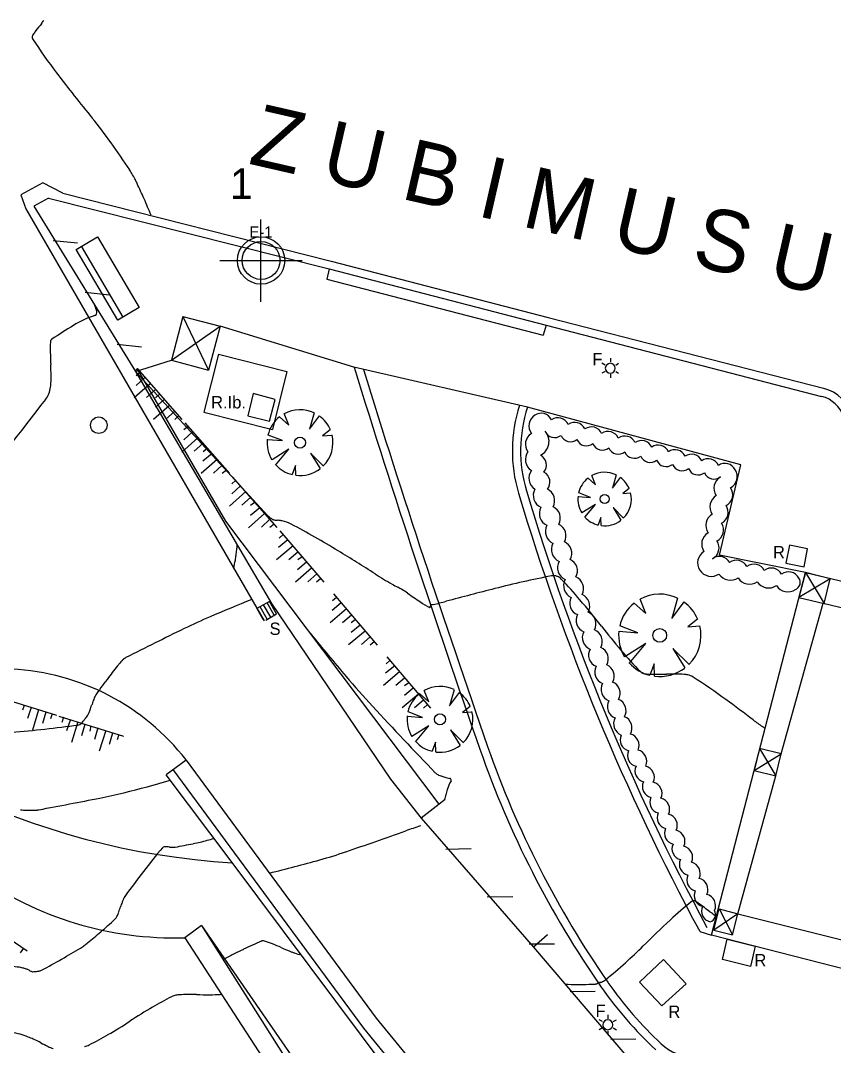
# Model space of a CAD drawing. Extents: x 0 to 560514, y 0 to 4788038.
# Drawn here: x 560323.18 to 560342.95, y 4787796.18 to 4787821.09 of the extents above; entities that cross this region are included whole.
import ezdxf

# ---------------------------------------------------------------- set-up
doc = ezdxf.new("R2010")
doc.units = 0
doc.layers.add('Nivel 7', color=7, linetype='Continuous')

msp = doc.modelspace()

# ---------------------------------------------------------------- linework, layer by layer
at = {"layer": 'Nivel 7'}
for p, q in [((560323.72, 4787817.15), (560323.19, 4787816.86)), ((560324.21, 4787816.9), (560323.72, 4787817.15)), ((560323.19, 4787816.86), (560323.31, 4787816.52)), ((560323.86, 4787816.78), (560323.5, 4787816.58)), ((560323.31, 4787816.52), (560329.1, 4787806.51)), ((560323.5, 4787816.58), (560325.97, 4787812.57)), ((560329.02, 4787814.26), (560329.02, 4787816.26)), ((560329.02, 4787814.46), (560329.02, 4787816.06)), ((560323.97, 4787815.75), (560324.56, 4787815.69)), ((560324.53, 4787815.53), (560325.05, 4787815.84)), ((560325.05, 4787815.84), (560326.06, 4787814.12)), ((560325.54, 4787813.81), (560324.53, 4787815.53)), ((560325.67, 4787813.89), (560324.66, 4787815.61)), ((560328.02, 4787815.26), (560330.02, 4787815.26)), ((560328.22, 4787815.26), (560329.82, 4787815.26)), ((560330.68, 4787815.06), (560330.62, 4787814.81)), ((560330.62, 4787814.81), (560330.62, 4787814.81)), ((560330.62, 4787814.81), (560335.88, 4787813.45)), ((560324.75, 4787814.49), (560325.34, 4787814.43)), ((560326.06, 4787814.12), (560325.54, 4787813.81)), ((560327.12, 4787813.9), (560326.85, 4787812.84)), ((560326.85, 4787812.84), (560328.03, 4787813.67)), ((560327.12, 4787813.9), (560328.03, 4787813.67)), ((560327.12, 4787813.9), (560327.75, 4787812.6)), ((560328.03, 4787813.67), (560327.75, 4787812.6)), ((560331.28, 4787812.67), (560328.03, 4787813.67)), ((560335.95, 4787813.69), (560335.88, 4787813.45)), ((560325.53, 4787813.23), (560326.12, 4787813.17)), ((560327.99, 4787812.99), (560327.63, 4787811.58)), ((560327.99, 4787812.99), (560329.65, 4787812.57)), ((560325.97, 4787812.57), (560326.85, 4787812.84)), ((560326.85, 4787812.84), (560327.75, 4787812.6)), ((560337.38, 4787812.72), (560337.3, 4787812.77)), ((560337.51, 4787812.89), (560337.51, 4787812.8)), ((560337.64, 4787812.72), (560337.71, 4787812.77)), ((560325.97, 4787812.57), (560326.01, 4787812.64)), ((560329.19, 4787809.06), (560325.97, 4787812.57)), ((560325.97, 4787812.57), (560329.28, 4787806.93)), ((560326.09, 4787812.54), (560325.99, 4787812.46)), ((560326.01, 4787812.64), (560327.1, 4787811.4)), ((560328.17, 4787808.93), (560326.01, 4787812.64)), ((560329.65, 4787812.57), (560329.3, 4787811.16)), ((560335.5, 4787811.7), (560331.28, 4787812.67)), ((560337.38, 4787812.57), (560337.3, 4787812.53)), ((560337.51, 4787812.5), (560337.51, 4787812.41)), ((560337.64, 4787812.57), (560337.71, 4787812.53)), ((560326.33, 4787812.27), (560325.94, 4787811.93)), ((560326.2, 4787812.42), (560325.99, 4787812.23)), ((560326.24, 4787811.94), (560326.46, 4787812.13)), ((560326.56, 4787812.02), (560326.46, 4787811.93)), ((560328.83, 4787812.03), (560328.7, 4787811.49)), ((560329.37, 4787811.89), (560328.83, 4787812.03)), ((560326.8, 4787811.74), (560326.41, 4787811.4)), ((560326.67, 4787811.89), (560326.46, 4787811.7)), ((560329.23, 4787811.36), (560329.37, 4787811.89)), ((560326.71, 4787811.41), (560326.92, 4787811.6)), ((560327.02, 4787811.49), (560326.93, 4787811.4)), ((560327.63, 4787811.58), (560329.3, 4787811.16)), ((560328.7, 4787811.49), (560329.23, 4787811.36)), ((560329.474, 4787811.464), (560329.698, 4787811.264)), ((560329.698, 4787811.264), (560329.586, 4787811.544)), ((560330.314, 4787811.56), (560330.202, 4787811.168)), ((560330.202, 4787811.168), (560330.442, 4787811.488)), ((560327.25, 4787811.23), (560327.15, 4787811.15)), ((560327.17, 4787811.32), (560328.26, 4787810.09)), ((560327.49, 4787810.96), (560327.1, 4787810.61)), ((560327.36, 4787811.1), (560327.15, 4787810.91)), ((560329.546, 4787810.888), (560329.194, 4787811.024)), ((560330.706, 4787811.152), (560330.514, 4787811.008)), ((560330.514, 4787811.008), (560330.746, 4787811.024)), ((560327.4, 4787810.63), (560327.61, 4787810.82)), ((560327.71, 4787810.7), (560327.62, 4787810.62)), ((560329.178, 4787810.92), (560329.546, 4787810.888)), ((560329.698, 4787810.68), (560329.29, 4787810.424)), ((560329.378, 4787810.296), (560329.698, 4787810.68)), ((560327.83, 4787810.57), (560327.61, 4787810.39)), ((560330.226, 4787810.584), (560330.458, 4787810.208)), ((560330.538, 4787810.272), (560330.226, 4787810.584)), ((560327.96, 4787810.43), (560327.57, 4787810.09)), ((560327.87, 4787810.1), (560328.08, 4787810.29)), ((560329.858, 4787810.288), (560329.778, 4787810.064)), ((560329.866, 4787810.048), (560329.858, 4787810.288)), ((560328.18, 4787810.17), (560328.08, 4787810.09)), ((560328.32, 4787810.01), (560329.41, 4787808.78)), ((560336.967, 4787809.977), (560337.149, 4787809.814)), ((560337.149, 4787809.814), (560337.058, 4787810.042)), ((560337.65, 4787810.055), (560337.558, 4787809.736)), ((560337.558, 4787809.736), (560337.753, 4787809.996)), ((560328.4, 4787809.92), (560328.31, 4787809.84)), ((560328.52, 4787809.79), (560328.31, 4787809.6)), ((560337.968, 4787809.723), (560337.812, 4787809.606)), ((560328.65, 4787809.65), (560328.26, 4787809.3)), ((560328.56, 4787809.32), (560328.77, 4787809.51)), ((560336.727, 4787809.535), (560337.026, 4787809.509)), ((560337.026, 4787809.509), (560336.74, 4787809.62)), ((560337.812, 4787809.606), (560338, 4787809.619)), ((560328.87, 4787809.39), (560328.77, 4787809.31)), ((560328.99, 4787809.26), (560328.77, 4787809.07)), ((560337.149, 4787809.34), (560336.818, 4787809.132)), ((560336.889, 4787809.028), (560337.149, 4787809.34)), ((560337.578, 4787809.262), (560337.766, 4787808.957)), ((560337.831, 4787809.009), (560337.578, 4787809.262)), ((560329.11, 4787809.12), (560328.72, 4787808.77)), ((560329.03, 4787808.79), (560329.24, 4787808.98)), ((560337.279, 4787809.022), (560337.214, 4787808.84)), ((560337.285, 4787808.827), (560337.279, 4787809.022)), ((560333.35, 4787802.06), (560328.17, 4787808.93)), ((560329.34, 4787808.86), (560329.24, 4787808.78)), ((560329.48, 4787808.7), (560330.55, 4787807.45)), ((560329.67, 4787808.48), (560329.45, 4787808.29)), ((560329.56, 4787808.61), (560329.46, 4787808.52)), ((560329.8, 4787808.33), (560329.4, 4787807.99)), ((560329.7, 4787808), (560329.92, 4787808.19)), ((560341.86, 4787808.35), (560341.77, 4787807.91)), ((560342.3, 4787808.26), (560341.86, 4787808.35)), ((560342.22, 4787807.82), (560342.3, 4787808.26)), ((560330.13, 4787807.94), (560329.91, 4787807.75)), ((560330.02, 4787808.07), (560329.92, 4787807.99)), ((560330.25, 4787807.79), (560329.86, 4787807.45)), ((560341.77, 4787807.91), (560342.22, 4787807.82)), ((560342.25, 4787807.69), (560342.09, 4787807.08)), ((560342.25, 4787807.69), (560342.7, 4787806.93)), ((560342.85, 4787807.53), (560342.25, 4787807.69)), ((560330.16, 4787807.46), (560330.38, 4787807.65)), ((560330.47, 4787807.53), (560330.37, 4787807.45)), ((560342.85, 4787807.53), (560342.09, 4787807.08)), ((560342.7, 4787806.93), (560342.85, 4787807.53)), ((560329.23, 4787806.98), (560328.92, 4787806.81)), ((560329.34, 4787806.65), (560329.17, 4787806.95)), ((560329.4, 4787806.68), (560329.23, 4787806.98)), ((560330.97, 4787806.95), (560330.75, 4787806.76)), ((560330.86, 4787807.08), (560330.76, 4787807)), ((560330.78, 4787807.17), (560331.84, 4787805.92)), ((560338.37, 4787806.69), (560338.23, 4787807.04)), ((560339.14, 4787807.06), (560339, 4787806.57)), ((560339, 4787806.57), (560339.3, 4787806.97)), ((560342.09, 4787807.08), (560342.7, 4787806.93)), ((560328.92, 4787806.81), (560329.07, 4787806.55)), ((560329.17, 4787806.55), (560329, 4787806.85)), ((560329.26, 4787806.6), (560329.08, 4787806.9)), ((560329.28, 4787806.93), (560332.17, 4787802.67)), ((560331.1, 4787806.8), (560330.7, 4787806.46)), ((560338.09, 4787806.94), (560338.37, 4787806.69)), ((560329.14, 4787806.53), (560329.4, 4787806.68)), ((560331, 4787806.47), (560331.22, 4787806.66)), ((560331.31, 4787806.54), (560331.21, 4787806.46)), ((560339.63, 4787806.55), (560339.39, 4787806.37)), ((560331.55, 4787806.26), (560331.15, 4787805.93)), ((560331.43, 4787806.41), (560331.21, 4787806.23)), ((560337.72, 4787806.26), (560338.18, 4787806.22)), ((560338.18, 4787806.22), (560337.74, 4787806.39)), ((560339.39, 4787806.37), (560339.68, 4787806.39)), ((560331.46, 4787805.94), (560331.67, 4787806.12)), ((560331.77, 4787806), (560331.67, 4787805.92)), ((560338.37, 4787805.96), (560337.86, 4787805.64)), ((560337.97, 4787805.48), (560338.37, 4787805.96)), ((560339.03, 4787805.84), (560339.32, 4787805.37)), ((560339.42, 4787805.45), (560339.03, 4787805.84)), ((560332.15, 4787805.55), (560332.06, 4787805.47)), ((560332.08, 4787805.64), (560333.14, 4787804.39)), ((560338.57, 4787805.47), (560338.47, 4787805.19)), ((560338.58, 4787805.17), (560338.57, 4787805.47)), ((560332.39, 4787805.27), (560332, 4787804.94)), ((560332.27, 4787805.42), (560332.05, 4787805.24)), ((560332.3, 4787804.95), (560332.51, 4787805.13)), ((560332.61, 4787805.01), (560332.51, 4787804.93)), ((560322.48, 4787804.71), (560324.05, 4787804.22)), ((560332.85, 4787804.73), (560332.45, 4787804.4)), ((560332.72, 4787804.88), (560332.51, 4787804.7)), ((560332.874, 4787804.744), (560333.098, 4787804.544)), ((560333.098, 4787804.544), (560332.986, 4787804.824)), ((560333.714, 4787804.84), (560333.602, 4787804.448)), ((560333.602, 4787804.448), (560333.842, 4787804.768)), ((560323.27, 4787804.46), (560323.23, 4787804.34)), ((560332.75, 4787804.41), (560332.97, 4787804.59)), ((560333.07, 4787804.48), (560332.97, 4787804.39)), ((560323.44, 4787804.41), (560323.35, 4787804.14)), ((560323.62, 4787804.35), (560323.47, 4787803.86)), ((560323.72, 4787804.03), (560323.8, 4787804.3)), ((560323.95, 4787804.25), (560323.91, 4787804.13)), ((560332.946, 4787804.168), (560332.594, 4787804.304)), ((560334.106, 4787804.432), (560333.914, 4787804.288)), ((560333.914, 4787804.288), (560334.146, 4787804.304)), ((560324.11, 4787804.2), (560325.68, 4787803.71)), ((560324.22, 4787804.17), (560324.18, 4787804.04)), ((560324.39, 4787804.12), (560324.3, 4787803.84)), ((560324.57, 4787804.06), (560324.42, 4787803.56)), ((560324.67, 4787803.73), (560324.75, 4787804)), ((560324.89, 4787803.96), (560324.86, 4787803.83)), ((560332.578, 4787804.2), (560332.946, 4787804.168)), ((560333.098, 4787803.96), (560332.69, 4787803.704)), ((560332.778, 4787803.576), (560333.098, 4787803.96)), ((560325.06, 4787803.91), (560324.98, 4787803.63)), ((560325.25, 4787803.85), (560325.09, 4787803.35)), ((560325.34, 4787803.52), (560325.42, 4787803.79)), ((560325.57, 4787803.75), (560325.53, 4787803.62)), ((560333.626, 4787803.864), (560333.858, 4787803.488)), ((560333.938, 4787803.552), (560333.626, 4787803.864)), ((560333.258, 4787803.568), (560333.178, 4787803.344)), ((560333.266, 4787803.328), (560333.258, 4787803.568)), ((560341.13, 4787803.41), (560341, 4787802.88)), ((560341, 4787802.88), (560341.66, 4787803.28)), ((560341.66, 4787803.28), (560341.13, 4787803.41)), ((560341.13, 4787803.41), (560341.53, 4787802.75)), ((560341.53, 4787802.75), (560341.66, 4787803.28)), ((560327.2, 4787803.13), (560326.72, 4787802.77)), ((560327.2, 4787803.13), (560331.82, 4787796.86)), ((560328.32, 4787800.64), (560326.72, 4787802.77)), ((560326.88, 4787802.9), (560331.51, 4787796.62)), ((560340.61, 4787799.4), (560341.53, 4787802.75)), ((560341, 4787802.88), (560341.53, 4787802.75)), ((560332.17, 4787802.67), (560332.91, 4787801.72)), ((560333.5, 4787802.17), (560332.91, 4787801.72)), ((560332.91, 4787801.72), (560335.64, 4787798.59)), ((560332.9, 4787801.53), (560332.89, 4787801.53)), ((560333.51, 4787800.97), (560334.13, 4787800.98)), ((560333.66, 4787793.52), (560328.32, 4787800.64)), ((560334.52, 4787799.81), (560335.14, 4787799.82)), ((560340.15, 4787799.52), (560340.61, 4787799.4)), ((560321.98, 4787799.42), (560323.34, 4787798.5)), ((560340.61, 4787799.4), (560357.43, 4787795.17)), ((560327.58, 4787799.11), (560327.17, 4787798.81)), ((560327.58, 4787799.11), (560330.36, 4787794.72)), ((560327.58, 4787799.11), (560330.64, 4787794.69)), ((560339.68, 4787798.97), (560339.97, 4787798.88)), ((560327.17, 4787798.81), (560329.63, 4787795.04)), ((560335.98, 4787798.89), (560335.64, 4787798.59)), ((560340.23, 4787798.29), (560340.35, 4787798.78)), ((560340.35, 4787798.78), (560341.03, 4787798.61)), ((560323.25, 4787798.56), (560323.17, 4787798.45)), ((560335.54, 4787798.67), (560336.15, 4787798.67)), ((560335.64, 4787798.59), (560338.45, 4787795.3)), ((560341.03, 4787798.61), (560340.91, 4787798.12)), ((560338.8, 4787798.29), (560338.22, 4787797.74)), ((560339.35, 4787797.7), (560338.8, 4787798.29)), ((560340.91, 4787798.12), (560340.23, 4787798.29)), ((560338.22, 4787797.74), (560338.76, 4787797.16)), ((560336.53, 4787797.51), (560337.14, 4787797.52)), ((560338.76, 4787797.16), (560339.35, 4787797.7)), ((560331.82, 4787796.86), (560338.06, 4787789.29)), ((560337.32, 4787796.78), (560337.24, 4787796.82)), ((560337.45, 4787796.94), (560337.45, 4787796.85)), ((560337.58, 4787796.78), (560337.66, 4787796.82)), ((560331.51, 4787796.62), (560337.76, 4787789.03)), ((560337.32, 4787796.63), (560337.24, 4787796.58)), ((560337.45, 4787796.55), (560337.45, 4787796.46)), ((560337.58, 4787796.63), (560337.66, 4787796.58)), ((560337.52, 4787796.35), (560338.13, 4787796.36))]:
    msp.add_line(p, q, dxfattribs=at)
for points in [[(560323.86, 4787816.78), (560330.68, 4787815.06), (560335.95, 4787813.69), (560342.64, 4787811.96)], [(560324.21, 4787816.9), (560330.73, 4787815.25), (560336, 4787813.88), (560342.69, 4787812.16)], [(560342.25, 4787807.69), (560340.16, 4787808.11), (560340.68, 4787810.3), (560335.5, 4787811.7)], [(560341.66, 4787803.28), (560342.68, 4787806.94), (560346.91, 4787805.93), (560347.06, 4787806.55)], [(560340.02, 4787799), (560340.15, 4787799.52), (560340.48, 4787798.89), (560340.61, 4787799.4), (560340.02, 4787799), (560340.48, 4787798.89)]]:
    msp.add_lwpolyline(points, dxfattribs=at)
msp.add_lwpolyline([(560394.79, 4787794.34), (560393.64, 4787789.72), (560392.56, 4787785.63), (560388.56, 4787786.58), (560377.25, 4787789.43), (560365.1, 4787792.46), (560351.6, 4787795.9), (560339.97, 4787798.88), (560342.25, 4787807.69), (560349.45, 4787805.98), (560355.94, 4787804.33), (560355.92, 4787804.23), (560366.93, 4787801.54), (560372.01, 4787800.24), (560373.41, 4787799.89), (560376.93, 4787798.93), (560384.35, 4787797.11)], close=True, dxfattribs=at)
for centre, radius in [((560329.024, 4787815.263), 0.575), ((560329.024, 4787815.263), 0.46), ((560325.081, 4787811.263), 0.2), ((560329.97, 4787810.84), 0.133), ((560337.37, 4787809.47), 0.108), ((560338.71, 4787806.16), 0.167), ((560333.37, 4787804.12), 0.133)]:
    msp.add_circle(centre, radius, dxfattribs=at)
for centre, radius, start, end in [((560327.637, 4787817.701), 5.155, 140.0044, 142.378), ((560322.872, 4787821.698), 1.064, 320.0045, 325.2301), ((560323.533, 4787820.686), 0.0728, 153.5936, 213.1803), ((560323.872, 4787820.517), 0.452, 146.4435, 153.5935), ((560335.427, 4787828.463), 14.284, 213.1806, 217.2466), ((560324.66, 4787819.995), 1.396, 142.3779, 146.4439), ((560354.192, 4787842.731), 37.857, 217.2466, 219.364), ((560316.4, 4787811.728), 11.025, 35.4398, 39.364), ((560308.921, 4787806.405), 20.205, 33.1815, 35.4398), ((560323.722, 4787816.084), 2.519, 26.7828, 33.1813), ((560323.739, 4787816.092), 2.5, 24.6393, 26.7831), ((560281.933, 4787796.918), 48.494, 24.1523, 24.6391), ((560317.926, 4787813.057), 9.048, 21.4114, 24.1525), ((560326.559, 4787814.696), 1.667, 197.1634, 198.8818), ((560325.651, 4787811.786), 2.241, 107.3063, 121.9301), ((560326.545, 4787814.692), 1.652, 198.8823, 200.6085), ((560324.961, 4787813.999), 0.0771, 287.3067, 13.961), ((560325.669, 4787814.362), 0.716, 200.6077, 206.0979), ((560324.894, 4787813.982), 0.147, 13.9609, 26.0985), ((560336.872, 4787793.779), 23.458, 121.9302, 123.4709), ((560327.324, 4787813.113), 3.422, 177.2439, 181.2244), ((560324.046, 4787813.271), 0.14, 157.4681, 177.2441), ((560323.962, 4787813.306), 0.0496, 123.4704, 157.4672), ((560333.724, 4787813.25), 9.824, 181.2245, 183.0047), ((560316.542, 4787812.348), 7.382, 0.9508, 3.0045), ((560337.507, 4787812.647), 0.12, 89.9882, 269.9882), ((560337.507, 4787812.647), 0.12, 269.9882, 89.9882), ((560321.774, 4787812.435), 2.149, 357.2428, 0.9509), ((560597.737, 4787895.338), 278.985, 197.23658, 199.24257), ((560597.758, 4787895.345), 278.806, 197.26058, 199.24251), ((560323.308, 4787812.253), 0.605, 322.8264, 353.702), ((560321.567, 4787812.445), 2.357, 353.7019, 357.2428), ((560342.453, 4787811.217), 0.77, 19.2252, 75.5464), ((560342.453, 4787811.217), 0.97, 16.5735, 75.5377), ((560282.006, 4787843.573), 52.44, 319.5499, 322.8263), ((560338.744, 4787810.643), 3.616, 162.2429, 196.598), ((560338.744, 4787810.643), 3.416, 161.9655, 196.6026), ((560329.97, 4787810.84), 0.8, 128.3767, 166.9416), ((560329.97, 4787810.84), 0.8, 64.3641, 118.7275), ((560329.97, 4787810.84), 0.8, 22.8429, 54.0203), ((560335.833, 4787811.245), 0.303, 121.451, 217.2759), ((560335.832, 4787811.284), 0.271, 23.8708, 125.6089), ((560336.238, 4787811.173), 0.271, 23.8708, 125.6089), ((560336.643, 4787811.062), 0.271, 23.8708, 125.6089), ((560337.049, 4787810.952), 0.271, 23.8708, 125.6089), ((560329.97, 4787810.84), 0.8, 315.0062, 13.5251), ((560335.749, 4787810.803), 0.303, 121.451, 217.2759), ((560335.65, 4787810.868), 0.369, 296.0684, 42.3294), ((560336.154, 4787811.212), 0.25, 202.3191, 308.5507), ((560336.542, 4787811.111), 0.25, 202.3191, 308.5507), ((560337.454, 4787810.841), 0.271, 23.8708, 125.6089), ((560337.86, 4787810.73), 0.271, 23.8708, 125.6089), ((560329.97, 4787810.84), 0.8, 174.0733, 211.3117), ((560336.929, 4787811.011), 0.25, 202.3191, 308.5507), ((560337.316, 4787810.91), 0.25, 202.3191, 308.5507), ((560337.703, 4787810.809), 0.25, 202.3191, 308.5507), ((560338.266, 4787810.62), 0.271, 23.8708, 125.6089), ((560338.671, 4787810.509), 0.271, 23.8708, 125.6089), ((560335.765, 4787810.43), 0.319, 143.6371, 236.9587), ((560335.684, 4787810.295), 0.274, 320.6897, 61.9167), ((560338.09, 4787810.709), 0.25, 202.3191, 308.5507), ((560338.477, 4787810.608), 0.25, 202.3191, 308.5507), ((560339.077, 4787810.398), 0.271, 23.8708, 125.6089), ((560339.482, 4787810.288), 0.271, 23.8708, 125.6089), ((560339.888, 4787810.177), 0.271, 23.8708, 125.6089), ((560329.97, 4787810.84), 0.8, 222.5192, 256.1039), ((560329.97, 4787810.84), 0.8, 262.5205, 307.4838), ((560338.864, 4787810.508), 0.25, 202.3191, 308.5507), ((560339.252, 4787810.407), 0.25, 202.3191, 308.5507), ((560339.639, 4787810.306), 0.25, 202.3191, 308.5507), ((560340.293, 4787810.066), 0.271, 23.8708, 125.6089), ((560335.848, 4787809.974), 0.319, 143.6371, 236.9587), ((560335.767, 4787809.88), 0.274, 320.6897, 61.9167), ((560337.37, 4787809.47), 0.65, 128.3767, 166.9416), ((560337.37, 4787809.47), 0.65, 64.3641, 118.7275), ((560337.37, 4787809.47), 0.65, 22.8429, 54.0203), ((560340.026, 4787810.206), 0.25, 202.3191, 308.5507), ((560340.346, 4787809.737), 0.319, 120.9915, 214.2118), ((560340.294, 4787810.01), 0.298, 297.2294, 33.9708), ((560335.953, 4787809.558), 0.317, 151.7953, 245.4293), ((560335.857, 4787809.432), 0.3, 329.8415, 66.1254), ((560340.184, 4787809.578), 0.298, 297.2294, 33.9708), ((560389.253, 4787825.703), 56.321, 196.6026, 208.3327), ((560389.253, 4787825.703), 56.121, 196.6026, 208.3327), ((560337.37, 4787809.47), 0.65, 174.0733, 211.3117), ((560337.37, 4787809.47), 0.65, 315.0062, 13.5251), ((560340.246, 4787809.283), 0.319, 120.9915, 214.2118), ((560336.1, 4787809.12), 0.317, 151.7953, 245.4293), ((560335.995, 4787809.007), 0.3, 329.8415, 66.1254), ((560340.073, 4787809.147), 0.298, 297.2294, 33.9708), ((560330.99, 4787811.241), 2.827, 227.5419, 229.2603), ((560330.12, 4787810.232), 1.494, 229.2603, 231.6241), ((560333.77, 4787814.841), 7.375, 231.6238, 232.6952), ((560329.318, 4787808.998), 0.0279, 232.6945, 250.1762), ((560329.34, 4787809.06), 0.0938, 250.1783, 259.6853), ((560329.446, 4787809.642), 0.686, 259.6838, 263.1948), ((560329.515, 4787810.217), 1.265, 263.195, 265.976), ((560329.358, 4787807.993), 0.964, 82.7908, 85.976), ((560329.45, 4787808.72), 0.232, 79.6844, 82.7921), ((560328.964, 4787806.047), 2.948, 78.8112, 79.683), ((560329.383, 4787808.168), 0.787, 61.831, 78.8115), ((560337.37, 4787809.47), 0.65, 222.5192, 256.1039), ((560337.37, 4787809.47), 0.65, 262.5205, 307.4838), ((560340.147, 4787808.83), 0.319, 120.9915, 214.2118), ((560317.894, 4787786.712), 25.126, 58.8366, 61.8312), ((560336.248, 4787808.682), 0.317, 151.7953, 245.4293), ((560336.133, 4787808.581), 0.3, 329.8415, 66.1254), ((560339.962, 4787808.716), 0.298, 297.2294, 33.9708), ((560340.047, 4787808.377), 0.319, 120.9915, 214.2118), ((560339.851, 4787808.285), 0.298, 297.2294, 33.9708), ((560324.306, 4787808.687), 4.152, 352.0192, 353.7359), ((560324.306, 4787808.687), 4.152, 353.7365, 355.4533), ((560308.507, 4787771.19), 43.265, 57.439, 58.8366), ((560336.395, 4787808.244), 0.317, 151.7953, 245.4293), ((560336.271, 4787808.155), 0.3, 329.8415, 66.1254), ((560339.947, 4787807.923), 0.319, 120.9915, 214.2118), ((560324.306, 4787808.688), 4.152, 347.4405, 350.2866), ((560324.306, 4787808.687), 4.152, 350.3013, 352.0197), ((560336.543, 4787807.807), 0.317, 151.7953, 245.4293), ((560336.409, 4787807.73), 0.3, 329.8415, 66.1254), ((560340.158, 4787807.796), 0.282, 27.5866, 127.1842), ((560340.578, 4787807.701), 0.282, 27.5866, 127.1842), ((560339.962, 4787807.923), 0.331, 212.8131, 304.2923), ((560340.999, 4787807.607), 0.282, 27.5866, 127.1842), ((560341.419, 4787807.513), 0.282, 27.5866, 127.1842), ((560341.839, 4787807.419), 0.282, 27.5866, 127.1842), ((560336.727, 4787815.383), 9.17, 237.439, 240.4748), ((560340.696, 4787783.916), 24.134, 101.0272, 104.3774), ((560336.126, 4787807.364), 0.245, 67.329, 101.0272), ((560336.11, 4787807.324), 0.289, 44.0203, 67.3289), ((560329.379, 4787800.819), 9.649, 40.0136, 44.0204), ((560336.69, 4787807.369), 0.317, 151.7953, 245.4293), ((560336.549, 4787807.295), 0.308, 332.0565, 67.0106), ((560340.426, 4787807.829), 0.331, 212.8131, 304.2923), ((560340.891, 4787807.735), 0.331, 212.8131, 304.2923), ((560341.355, 4787807.641), 0.331, 212.8131, 304.2923), ((560341.944, 4787807.443), 0.18, 290.1498, 36.4118), ((560335.84, 4787813.817), 7.37, 240.4751, 241.7049), ((560330.602, 4787804.086), 3.681, 59.9645, 61.7046), ((560331.585, 4787805.786), 1.718, 54.5501, 59.9645), ((560377.781, 4787639.241), 173.487, 104.37734, 104.78093), ((560341.82, 4787807.547), 0.331, 212.8131, 304.2923), ((560340.782, 4787776.599), 32.705, 111.5005, 113.4153), ((560337.979, 4787814.767), 9.307, 234.5502, 236.8756), ((560334.886, 4787810.026), 3.647, 236.8755, 240.985), ((560330.372, 4787818.917), 12.339, 283.2676, 284.7811), ((560336.82, 4787806.94), 0.297, 151.582, 248.3782), ((560315.196, 4787788.912), 28.168, 38.3332, 40.0135), ((560336.701, 4787806.866), 0.308, 332.0565, 67.0106), ((560338.71, 4787806.16), 1, 128.3767, 166.9416), ((560338.71, 4787806.16), 1, 64.3641, 118.7275), ((560338.71, 4787806.16), 1, 22.8429, 54.0203), ((560329.419, 4787818.752), 18.149, 220.9841, 266.5437), ((560333.121, 4787806.845), 0.0084, 240.9867, 337.6796), ((560332.979, 4787806.903), 0.162, 337.6731, 340.4518), ((560333.062, 4787806.874), 0.0741, 340.455, 344.5642), ((560332.612, 4787806.998), 0.54, 344.5692, 345.9649), ((560333.579, 4787806.757), 0.456, 164.4366, 166.0913), ((560333.292, 4787806.837), 0.158, 160.4536, 164.4343), ((560333.149, 4787806.888), 0.00661, 140.9377, 160.4665), ((560333.148, 4787806.889), 0.00477, 106.6791, 140.9274), ((560333.286, 4787806.429), 0.485, 103.3302, 106.6772), ((560334.218, 4787802.496), 4.527, 103.2004, 103.3345), ((560329.364, 4787823.195), 16.734, 283.1983, 283.2679), ((560336.853, 4787806.438), 0.308, 332.0565, 67.0106), ((560334.223, 4787791.745), 16.2, 113.4145, 115.8561), ((560336.972, 4787806.521), 0.297, 151.582, 248.3782), ((560366.978, 4787724.158), 91.306, 115.85612, 116.84963), ((560365.258, 4787834.263), 44.882, 218.7005, 220.4189), ((560337.124, 4787806.103), 0.297, 151.582, 248.3782), ((560337.005, 4787806.009), 0.308, 332.0565, 67.0106), ((560355.564, 4787820.832), 23.296, 218.3333, 220.1809), ((560338.71, 4787806.16), 1, 174.0733, 211.3117), ((560338.71, 4787806.16), 1, 315.0062, 13.5251), ((560337.276, 4787805.685), 0.297, 151.582, 248.3782), ((560337.163, 4787805.591), 0.297, 330.4055, 67.3605), ((560345.794, 4787812.581), 10.508, 220.1809, 224.0214), ((560333.533, 4787798.979), 10.267, 140.8898, 143.1412), ((560326.711, 4787804.525), 1.476, 134.9496, 140.8898), ((560325.865, 4787805.373), 0.277, 116.8499, 134.9498), ((560338.71, 4787806.16), 1, 222.5192, 256.1039), ((560322.67, 4787799.605), 5.744, 37.9003, 87.0703), ((560337.428, 4787805.267), 0.297, 151.582, 248.3782), ((560337.307, 4787805.171), 0.297, 330.4055, 67.3605), ((560338.354, 4787805.391), 0.161, 224.0219, 255.4493), ((560338.417, 4787805.632), 0.41, 255.4488, 265.7391), ((560338.604, 4787808.151), 2.936, 265.7388, 269.5793), ((560338.71, 4787806.16), 1, 262.5205, 307.4838), ((560338.641, 4787813.181), 7.966, 269.5796, 271.6436), ((560339.047, 4787799.034), 6.186, 89.3011, 91.6433), ((560339.087, 4787802.319), 2.901, 85.7382, 89.3012), ((560339.25, 4787804.501), 0.713, 78.5489, 85.738), ((560339.317, 4787804.834), 0.373, 57.0556, 78.5489), ((560344.46, 4787790.788), 23.924, 143.1412, 144.325), ((560348.872, 4787820.308), 23.359, 220.4189, 222.8009), ((560337.58, 4787804.849), 0.297, 151.582, 248.3782), ((560337.45, 4787804.751), 0.297, 330.4055, 67.3605), ((560329.716, 4787790.018), 18.028, 53.9801, 57.0557), ((560325.327, 4787804.523), 0.371, 144.325, 153.8366), ((560333.37, 4787804.12), 0.8, 128.3767, 166.9416), ((560333.37, 4787804.12), 0.8, 64.3641, 118.7275), ((560333.37, 4787804.12), 0.8, 22.8429, 54.0203), ((560323.353, 4787804.918), 1.62, 339.3856, 343.6452), ((560326.478, 4787804.001), 1.636, 159.4062, 163.624), ((560326.181, 4787804.112), 1.319, 156.7079, 159.4062), ((560326.039, 4787804.173), 1.165, 153.8363, 156.7075), ((560337.732, 4787804.431), 0.297, 151.582, 248.3782), ((560337.594, 4787804.331), 0.297, 330.4055, 67.3605), ((560320.795, 4787777.748), 33.198, 52.557, 53.98), ((560318.232, 4787808.912), 8.081, 323.7207, 324.5265), ((560324.662, 4787804.33), 0.185, 324.5257, 329.851), ((560324.578, 4787804.379), 0.283, 329.8512, 336.7066), ((560323.137, 4787805), 1.851, 336.7067, 339.3851), ((560420.388, 4787886.535), 120.83, 222.80082, 223.85414), ((560333.37, 4787804.12), 0.8, 174.0733, 211.3117), ((560333.37, 4787804.12), 0.8, 315.0062, 13.5251), ((560319.642, 4787841.164), 37.508, 275.0839, 277.5574), ((560324.556, 4787804.125), 0.145, 277.5577, 318.2401), ((560323.724, 4787804.869), 1.261, 318.2396, 321.0907), ((560323.551, 4787805.008), 1.482, 321.0912, 323.7205), ((560337.884, 4787804.013), 0.297, 151.582, 248.3782), ((560337.738, 4787803.91), 0.297, 330.4055, 67.3605), ((560343.285, 4787807.119), 3.794, 232.557, 236.7669), ((560338.017, 4787803.62), 0.269, 154.3473, 256.523), ((560337.924, 4787803.49), 0.283, 335.8129, 75.2266), ((560342.453, 4787805.848), 2.275, 236.7685, 237.1375), ((560341.144, 4787803.822), 0.137, 55.6295, 57.1316), ((560341.152, 4787803.834), 0.123, 50.4564, 55.6348), ((560341.639, 4787804.423), 0.642, 230.4546, 232.722), ((560341.293, 4787803.969), 0.0711, 232.723, 236.8407), ((560341.511, 4787804.303), 0.47, 236.8407, 238.4418), ((560333.37, 4787804.12), 0.8, 222.5192, 256.1039), ((560333.37, 4787804.12), 0.8, 262.5205, 307.4838), ((560356.889, 4787811.265), 23.684, 199.2425, 214.8438), ((560356.889, 4787811.265), 23.884, 199.2425, 214.8438), ((560338.196, 4787803.242), 0.269, 154.3473, 256.523), ((560338.11, 4787803.101), 0.283, 335.8129, 75.2266), ((560338.376, 4787802.864), 0.269, 154.3473, 256.523), ((560338.295, 4787802.711), 0.283, 335.8129, 75.2266), ((560333.419, 4787802.976), 0.224, 223.8543, 248.4971), ((560334.136, 4787804.796), 2.181, 248.4964, 250.1273), ((560335.165, 4787807.643), 5.207, 250.1282, 251.1835), ((560333.691, 4787803.318), 0.639, 251.1833, 262.3039), ((560317.57, 4787834.974), 33.632, 283.9709, 285.9678), ((560334.549, 4787802.101), 1.05, 149.9108, 162.4117), ((560333.599, 4787802.635), 0.0509, 42.1477, 82.3031), ((560333.61, 4787802.645), 0.0358, 329.9111, 42.1488), ((560338.556, 4787802.487), 0.269, 154.3473, 256.523), ((560338.481, 4787802.322), 0.283, 335.8129, 75.2266), ((560322.875, 4787813.65), 11.659, 281.0517, 283.9704), ((560337.778, 4787801.077), 4.437, 164.1296, 165.8464), ((560337.773, 4787801.079), 4.431, 162.4121, 164.13), ((560338.735, 4787802.109), 0.269, 154.3473, 256.523), ((560292.971, 4787966.752), 167.654, 280.53542, 281.05177), ((560338.667, 4787801.932), 0.283, 335.8129, 75.2266), ((560323.42, 4787804.256), 2.344, 264.0987, 267.8593), ((560323.4, 4787803.718), 1.805, 267.8602, 270.3302), ((560323.384, 4787806.596), 4.683, 270.3298, 271.8635), ((560323.517, 4787802.51), 0.596, 271.8632, 280.5353), ((560338.915, 4787801.731), 0.269, 154.3473, 256.523), ((560338.853, 4787801.543), 0.283, 335.8129, 75.2266), ((560335.637, 4787792.657), 9.287, 107.1756, 109.4765), ((560332.891, 4787801.545), 0.0165, 286.4004, 287.9559), ((560332.911, 4787801.496), 0.0371, 111.3133, 112.6941), ((560332.894, 4787801.536), 0.00636, 287.9742, 296.0331), ((560332.904, 4787801.508), 0.023, 105.5488, 107.1498), ((560332.899, 4787801.527), 0.00348, 107.1013, 111.2191), ((560339.095, 4787801.353), 0.269, 154.3473, 256.523), ((560325.143, 4787810.791), 9.947, 283.9761, 285.9729), ((560279.175, 4787952.309), 160.056, 288.92237, 289.47653), ((560339.039, 4787801.153), 0.283, 335.8129, 75.2266), ((560338.876, 4787790.718), 15.993, 139.9787, 142.6346), ((560326.673, 4787800.965), 0.058, 94.7032, 139.9782), ((560326.699, 4787800.651), 0.373, 90.3321, 94.7053), ((560326.699, 4787800.565), 0.459, 86.3895, 90.3306), ((560326.611, 4787799.159), 1.868, 84.0986, 86.3892), ((560326.874, 4787801.707), 0.693, 264.099, 267.8595), ((560326.868, 4787801.547), 0.534, 267.859, 270.329), ((560326.863, 4787802.399), 1.385, 270.3304, 271.8641), ((560326.902, 4787801.19), 0.176, 271.864, 280.5361), ((560317.868, 4787849.769), 49.588, 280.5354, 281.0517), ((560326.713, 4787804.485), 3.448, 281.0517, 283.9704), ((560339.275, 4787800.975), 0.269, 154.3473, 256.523), ((560339.225, 4787800.764), 0.283, 335.8129, 75.2266), ((560327.421, 4787811.572), 11.279, 285.5948, 288.9223), ((560339.454, 4787800.598), 0.269, 154.3473, 256.523), ((560319.086, 4787841.437), 42.285, 283.8764, 285.5948), ((560339.411, 4787800.374), 0.283, 335.8129, 75.2266), ((560326.944, 4787807.211), 8.4, 234.7956, 271.5086), ((560368.698, 4787767.945), 53.515, 142.6347, 143.4139), ((560339.634, 4787800.22), 0.269, 154.3473, 256.523), ((560339.597, 4787799.985), 0.283, 335.8129, 75.2266), ((560326.828, 4787799.227), 1.264, 156.3508, 159.1), ((560327.162, 4787799.081), 1.628, 153.9286, 156.3506), ((560325.964, 4787799.667), 0.295, 143.4138, 153.9289), ((560339.525, 4787799.666), 0.0505, 68.9897, 128.86), ((560339.814, 4787799.842), 0.269, 154.3473, 256.523), ((560339.783, 4787799.595), 0.283, 335.8129, 75.2266), ((560323.152, 4787800.324), 2.571, 339.7277, 342.8735), ((560327.317, 4787799.04), 1.787, 159.0997, 162.8736), ((560345.695, 4787792.009), 9.884, 128.8591, 132.9459), ((560339.451, 4787799.473), 0.258, 57.0555, 68.9886), ((560337.699, 4787796.77), 3.479, 53.8122, 57.0558), ((560339.993, 4787799.464), 0.269, 154.3473, 256.523), ((560332.362, 4787789.474), 12.518, 52.911, 53.8119), ((560339.882, 4787799.383), 0.186, 285.0457, 31.3085), ((560318.326, 4787806.922), 10.474, 310.5151, 313.0108), ((560325.323, 4787799.422), 0.217, 313.0106, 330.3981), ((560325.12, 4787799.537), 0.451, 330.398, 336.3494), ((560324.251, 4787799.918), 1.4, 336.3504, 339.7283), ((560358.333, 4787778.431), 28.434, 132.946, 134.7725), ((560340.461, 4787800.188), 0.913, 232.9121, 236.2492), ((560340.479, 4787800.214), 0.944, 236.2479, 237.6839), ((560339.726, 4787799.025), 0.463, 55.6327, 57.683), ((560339.835, 4787799.183), 0.271, 50.4563, 55.6347), ((560340.908, 4787800.483), 1.415, 230.4555, 232.723), ((560340.146, 4787799.482), 0.157, 232.7223, 236.8401), ((560340.627, 4787800.219), 1.036, 236.8411, 238.4421), ((560308.535, 4787818.38), 25.546, 309.5756, 310.515), ((560337.245, 4787780.276), 20.204, 113.9758, 115.3495), ((560329.06, 4787798.68), 0.0624, 89.0627, 113.9762), ((560329.059, 4787798.583), 0.159, 72.1362, 89.062), ((560328.165, 4787795.81), 3.073, 68.2943, 72.1367), ((560309.562, 4787823.662), 29.276, 299.9656, 300.9887), ((560323.927, 4787799.743), 1.375, 300.9885, 305.7109), ((560323.848, 4787799.853), 1.51, 305.7114, 309.5759), ((560331.36, 4787792.697), 6.459, 115.3495, 117.411), ((560326.55, 4787791.753), 7.44, 66.513, 68.2942), ((560333.659, 4787808.112), 10.398, 246.5131, 248.0197), ((560329.777, 4787807.214), 12.111, 311.9736, 314.7725), ((560317.514, 4787809.87), 13.355, 297.5534, 299.9657), ((560332.666, 4787790.179), 9.296, 117.4108, 119.1292), ((560330.135, 4787799.381), 0.982, 248.0201, 252.1378), ((560331.826, 4787804.629), 6.496, 252.1374, 253.7384), ((560321.758, 4787790.119), 8.098, 79.494, 82.1263), ((560323.146, 4787797.607), 0.482, 68.6915, 79.494), ((560322.654, 4787796.345), 1.836, 67.7889, 68.6914), ((560323.267, 4787797.846), 0.216, 65.1527, 67.7843), ((560323.146, 4787797.584), 0.505, 61.2726, 65.1567), ((560323.782, 4787798.745), 0.82, 241.274, 244.3213), ((560323.636, 4787798.441), 0.482, 244.3205, 247.788), ((560323.474, 4787798.044), 0.0538, 247.784, 258.1781), ((560323.47, 4787798.024), 0.033, 258.1812, 273.4889), ((560323.341, 4787800.13), 2.144, 273.4903, 275.385), ((560323.377, 4787799.752), 1.763, 275.3847, 276.9252), ((560323.491, 4787798.812), 0.816, 276.924, 279.188), ((560323.584, 4787798.235), 0.232, 279.1891, 297.5538), ((560330.033, 4787806.93), 11.729, 308.86, 311.9735), ((560337.302, 4787797.578), 0.157, 109.506, 112.3345), ((560337.293, 4787797.602), 0.131, 102.7133, 109.4993), ((560337.199, 4787797.984), 0.262, 284.4147, 287.805), ((560337.27, 4787797.762), 0.0294, 287.8198, 290.9329), ((560336.487, 4787799.811), 2.223, 290.9169, 291.2749), ((560337.159, 4787798.085), 0.371, 291.2755, 308.8601), ((560345.047, 4787803.021), 9.256, 214.8438, 227.1043), ((560336.829, 4787804.38), 6.701, 266.3965, 268.9635), ((560336.756, 4787800.302), 2.623, 268.9456, 271.6924), ((560336.071, 4787823.516), 25.847, 271.6922, 272.3804), ((560337.141, 4787797.76), 0.0685, 272.382, 285.7779), ((560336.963, 4787798.39), 0.723, 285.7766, 286.9092), ((560337.141, 4787797.805), 0.112, 286.9102, 289.792), ((560337.081, 4787797.973), 0.29, 289.7909, 294.2729), ((560337.268, 4787797.558), 0.165, 108.3221, 114.2733), ((560337.279, 4787797.523), 0.202, 105.4943, 108.3214), ((560337.194, 4787797.84), 0.126, 284.6495, 289.1552), ((560337.193, 4787797.84), 0.127, 289.1645, 292.676), ((560345.047, 4787803.021), 9.455, 214.8437, 227.1043), ((560330.916, 4787789.358), 8.996, 116.8678, 120.2237), ((560327.031, 4787797.027), 0.399, 100.8917, 116.868), ((560327.1, 4787796.671), 0.762, 94.0689, 100.8915), ((560327.269, 4787794.292), 3.146, 90.7132, 94.0689), ((560327.295, 4787792.196), 5.243, 88.2573, 90.7129), ((560327.789, 4787808.422), 10.991, 268.2576, 269.9536), ((560327.783, 4787800.952), 3.52, 269.9537, 274.068), ((560328.03, 4787797.472), 0.0323, 274.0666, 318.1083), ((560332.711, 4787786.277), 12.561, 120.2238, 123.1916), ((560319.539, 4787806.413), 11.5, 300.0898, 303.1916), ((560337.448, 4787796.703), 0.12, 89.9882, 269.9882), ((560337.448, 4787796.703), 0.12, 269.9882, 89.9882), ((560322.566, 4787794.352), 2.204, 68.6914, 79.494), ((560320.316, 4787788.584), 8.395, 67.7887, 68.6912), ((560323.116, 4787795.442), 0.988, 65.1572, 67.7888), ((560322.562, 4787794.245), 2.306, 61.2729, 65.157), ((560325.472, 4787799.553), 3.747, 241.273, 244.3203), ((560320.681, 4787804.443), 9.223, 296.8668, 300.0898), ((560339.593, 4787797.151), 1.243, 227.0848, 268.0321), ((560324.804, 4787798.164), 2.205, 244.3204, 247.7879), ((560324.632, 4787796.642), 0.479, 282.6833, 296.8672)]:
    msp.add_arc(centre, radius, start, end, dxfattribs=at)

# ---------------------------------------------------------------- texts
for s, height, rotation, p in [('Z U B I M U S U    A U Z U N E A', 1.5, 347.0965, (560328.69, 4787817.62)), ('1', 0.74, 359.9882, (560328.27, 4787816.76)), ('E-1', 0.27, 359.9882, (560328.74, 4787815.82)), ('F', 0.3, 359.9935, (560337.07, 4787812.72)), ('R.Ib.', 0.3, 359.9935, (560327.81, 4787811.67)), ('R', 0.3, 359.9935, (560341.46, 4787808.03)), ('S', 0.3, 359.9935, (560329.23, 4787806.17)), ('R', 0.3, 359.9935, (560341.01, 4787798.12)), ('F', 0.3, 359.9935, (560337.15, 4787796.89)), ('R', 0.3, 359.9935, (560338.92, 4787796.87))]:
    msp.add_text(s, height=height, rotation=rotation, dxfattribs=at).set_placement(p)

doc.saveas('drawing.dxf')
